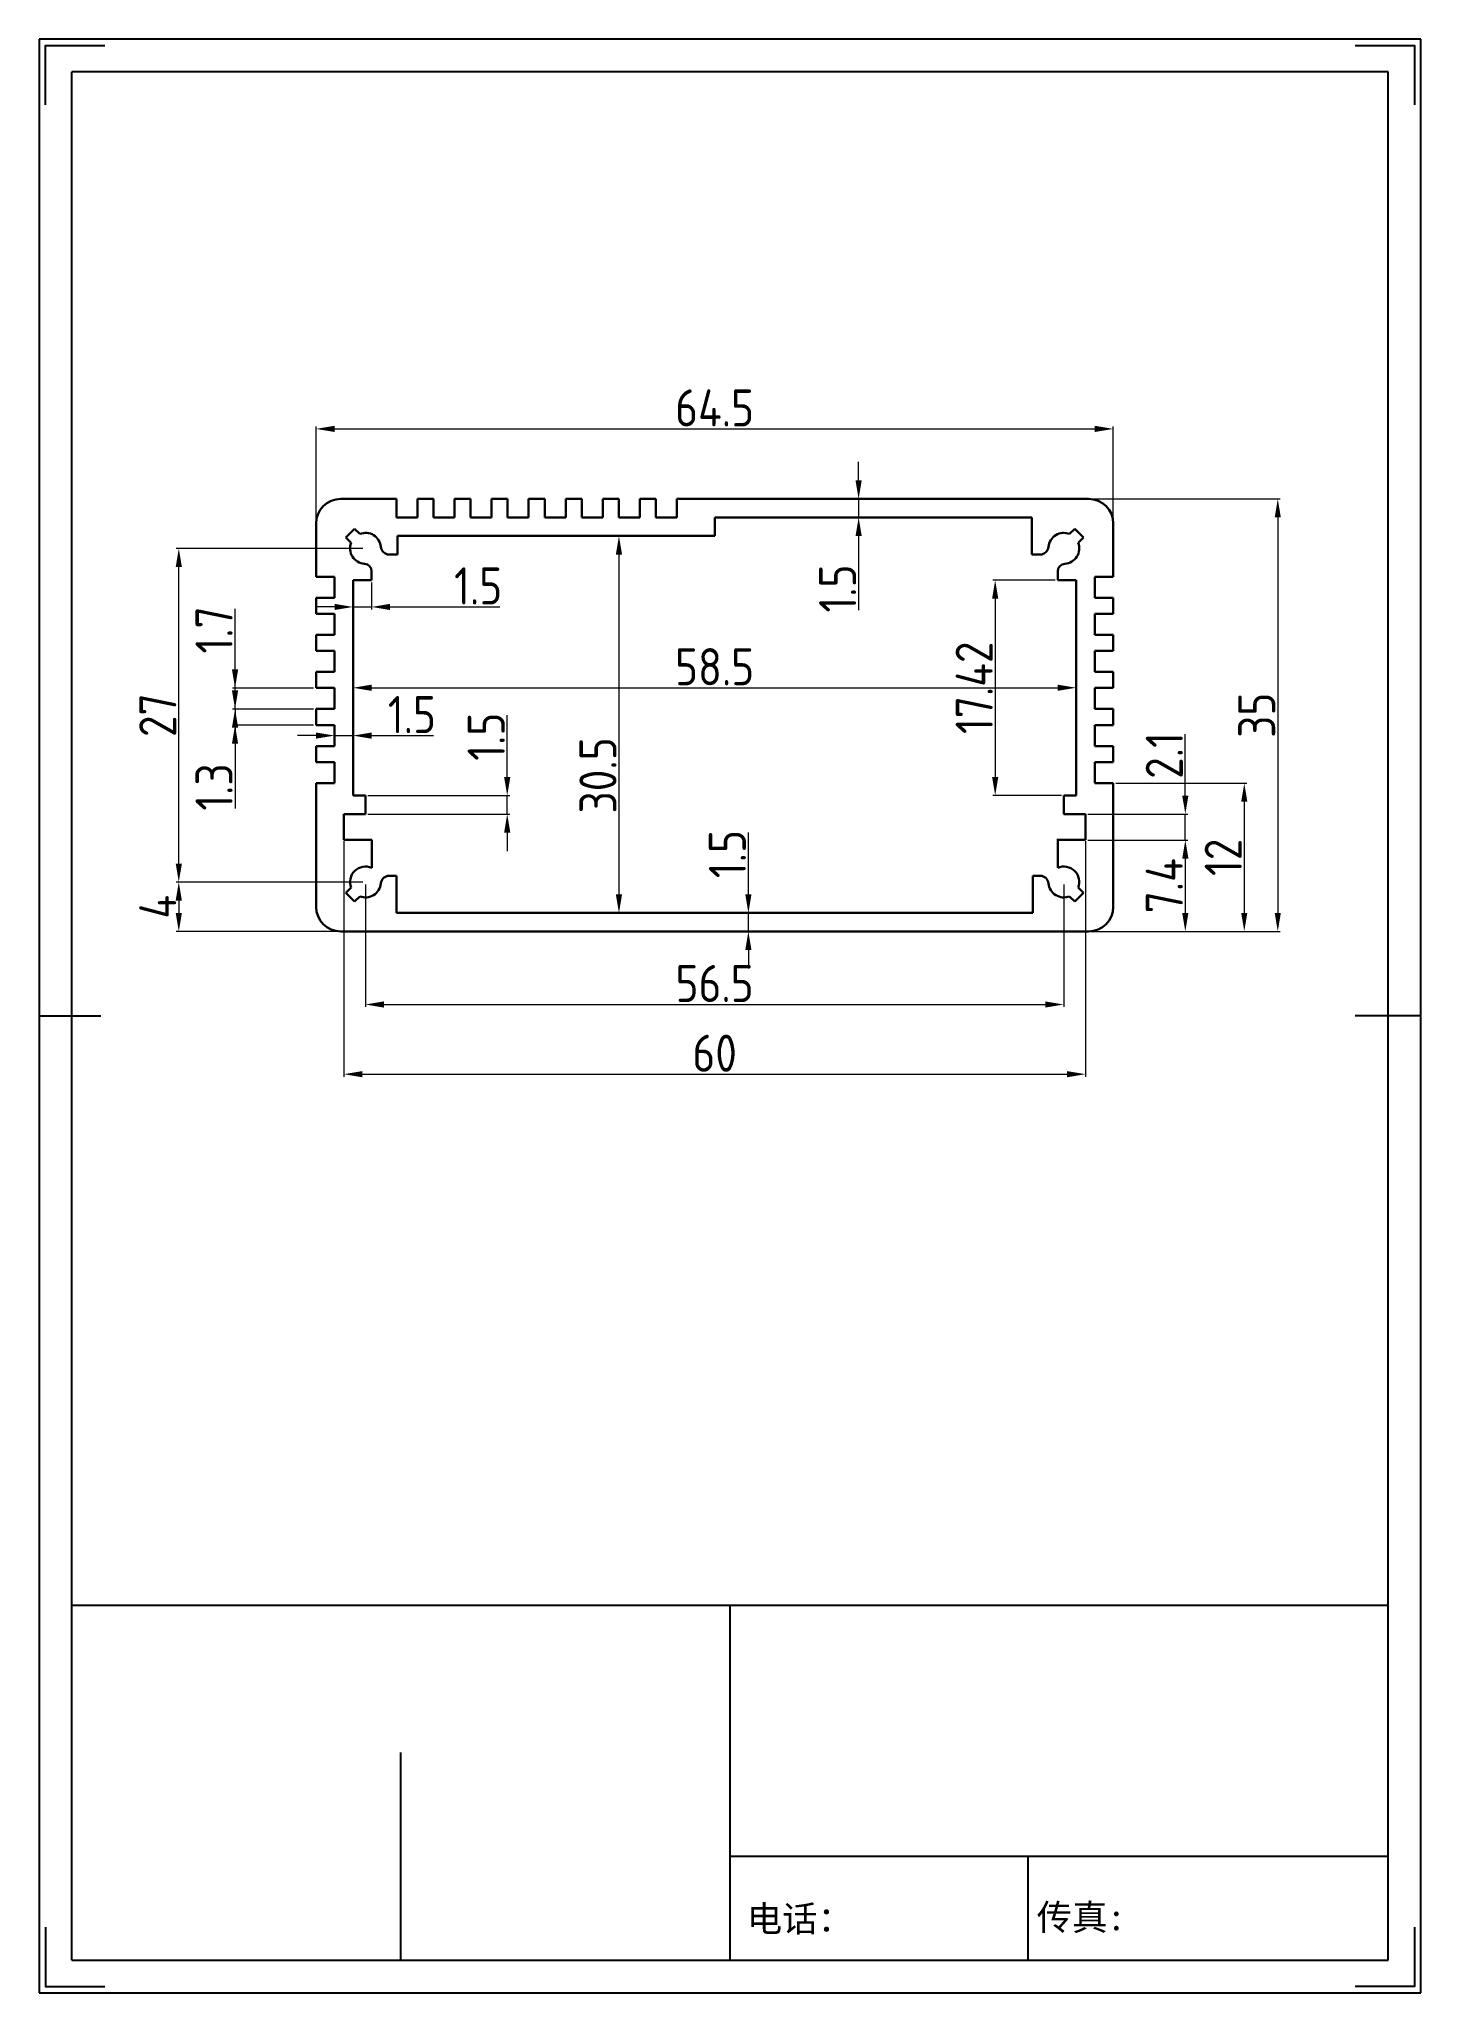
# Model space of a CAD drawing. Header units: millimetres. Extents: x 287 to 399, y -224 to -66.
import ezdxf
from ezdxf.lldxf.tags import DXFTag

# ---------------------------------------------------------------- set-up
doc = ezdxf.new("R2010")
doc.units = ezdxf.units.MM
doc.layers.add('绘图层', color=7, linetype='Continuous', lineweight=30)
doc.styles.add('工程字', font='gbenor.shx', dxfattribs={"bigfont": 'gbcbig.shx'})
tags = doc.linetypes.add('CENTER', pattern=[47.5, 22, -8.5, 8.5, -8.5]).pattern_tags.tags
tags[10:11] = [DXFTag(74, 4), DXFTag(75, 0), DXFTag(340, '0'), DXFTag(46, 1.0), DXFTag(50, 0.0), DXFTag(44, 0.0), DXFTag(45, 0.0)]
tags[8:9] = [DXFTag(74, 4), DXFTag(75, 0), DXFTag(340, '0'), DXFTag(46, 1.0), DXFTag(50, 0.0), DXFTag(44, 0.0), DXFTag(45, 0.0)]
tags[6:7] = [DXFTag(74, 4), DXFTag(75, 0), DXFTag(340, '0'), DXFTag(46, 1.0), DXFTag(50, 0.0), DXFTag(44, 0.0), DXFTag(45, 0.0)]
tags[4:5] = [DXFTag(74, 4), DXFTag(75, 0), DXFTag(340, '0'), DXFTag(46, 1.0), DXFTag(50, 0.0), DXFTag(44, 0.0), DXFTag(45, 0.0)]
doc.dimstyles.new('GB-35', dxfattribs={"dimtxt": 3, "dimasz": 1.5, "dimexe": 0.2, "dimexo": 0.2, "dimgap": 0.2, "dimtad": 1, "dimdsep": 46, "dimtxsty": '工程字', "dimcen": 1.5, "dimclrd": 1, "dimclre": 1, "dimadec": 0, "dimazin": 2, "dimtfac": 0.7, "dimtmove": 0, "dimatfit": 3, "dimfxl": 0, "dimtzin": 0, "dimlwd": 9, "dimlwe": 9, "dimarcsym": 0})

# ---------------------------------------------------------------- blocks, each defined once
blk = doc.blocks.new('*D1')
at = {"layer": 'Defpoints', "color": 0}
for p in [(373.71, -97.62), (309.21, -105.29), (373.71, -105.29)]:
    blk.add_point(p, dxfattribs=at)
at = {"layer": '绘图层', "color": 1, "lineweight": 9}
for p, q in [((309.21, -105.09), (309.21, -97.42)), ((310.71, -97.62), (372.21, -97.62)), ((373.71, -105.09), (373.71, -97.42))]:
    blk.add_line(p, q, dxfattribs=at)
at = {"layer": '绘图层', "color": 1}
for points in [[(310.71, -97.37), (310.71, -97.87), (309.21, -97.62)], [(372.21, -97.37), (372.21, -97.87), (373.71, -97.62)]]:
    blk.add_solid(points, dxfattribs=at)
at = {"layer": '绘图层', "color": 0, "insert": (341.46, -95.92), "char_height": 3, "attachment_point": 5, "style": '工程字'}
blk.add_mtext('64.5', dxfattribs=at)
blk = doc.blocks.new('*D2')
at = {"layer": 'Defpoints', "color": 0}
for p in [(371.71, -103.29), (371.71, -138.29), (387.02, -138.29)]:
    blk.add_point(p, dxfattribs=at)
at = {"layer": '绘图层', "color": 1, "lineweight": 9}
for p, q in [((371.91, -103.29), (387.22, -103.29)), ((387.02, -104.79), (387.02, -136.79)), ((371.91, -138.29), (387.22, -138.29))]:
    blk.add_line(p, q, dxfattribs=at)
at = {"layer": '绘图层', "color": 1}
for points in [[(386.77, -104.79), (387.27, -104.79), (387.02, -103.29)], [(386.77, -136.79), (387.27, -136.79), (387.02, -138.29)]]:
    blk.add_solid(points, dxfattribs=at)
at = {"layer": '绘图层', "color": 0, "insert": (385.32, -120.79), "char_height": 3, "attachment_point": 5, "rotation": 90, "style": '工程字'}
blk.add_mtext('35', dxfattribs=at)
blk = doc.blocks.new('*D3')
at = {"layer": 'Defpoints', "color": 0}
for p in [(373.71, -126.29), (371.91, -138.29), (384.31, -138.29)]:
    blk.add_point(p, dxfattribs=at)
at = {"layer": '绘图层', "color": 1, "lineweight": 9}
for p, q in [((373.91, -126.29), (384.51, -126.29)), ((384.31, -127.79), (384.31, -136.79)), ((372.11, -138.29), (384.51, -138.29))]:
    blk.add_line(p, q, dxfattribs=at)
at = {"layer": '绘图层', "color": 1}
for points in [[(384.06, -127.79), (384.56, -127.79), (384.31, -126.29)], [(384.06, -136.79), (384.56, -136.79), (384.31, -138.29)]]:
    blk.add_solid(points, dxfattribs=at)
at = {"layer": '绘图层', "color": 0, "insert": (382.61, -132.29), "char_height": 3, "attachment_point": 5, "rotation": 90, "style": '工程字'}
blk.add_mtext('12', dxfattribs=at)
blk = doc.blocks.new('*D4')
at = {"layer": 'Defpoints', "color": 0}
for p in [(371.46, -130.89), (371.71, -138.29), (379.54, -138.29)]:
    blk.add_point(p, dxfattribs=at)
at = {"layer": '绘图层', "color": 1, "lineweight": 9}
for p, q in [((371.66, -130.89), (379.74, -130.89)), ((379.54, -132.39), (379.54, -136.79)), ((371.91, -138.29), (379.74, -138.29))]:
    blk.add_line(p, q, dxfattribs=at)
at = {"layer": '绘图层', "color": 1}
for points in [[(379.29, -132.39), (379.79, -132.39), (379.54, -130.89)], [(379.29, -136.79), (379.79, -136.79), (379.54, -138.29)]]:
    blk.add_solid(points, dxfattribs=at)
at = {"layer": '绘图层', "color": 0, "insert": (377.84, -134.59), "char_height": 3, "attachment_point": 5, "rotation": 90, "style": '工程字'}
blk.add_mtext('7.4', dxfattribs=at)
blk = doc.blocks.new('*D5')
at = {"layer": 'Defpoints', "color": 0}
for p in [(371.46, -128.79), (379.54, -128.79), (371.46, -130.89)]:
    blk.add_point(p, dxfattribs=at)
at = {"layer": '绘图层', "color": 1, "lineweight": 9}
for p, q in [((379.54, -127.29), (379.54, -122.32)), ((371.66, -128.79), (379.74, -128.79)), ((379.54, -130.89), (379.54, -128.79)), ((371.66, -130.89), (379.74, -130.89)), ((379.54, -132.39), (379.54, -133.89))]:
    blk.add_line(p, q, dxfattribs=at)
at = {"layer": '绘图层', "color": 1}
for points in [[(379.29, -127.29), (379.79, -127.29), (379.54, -128.79)], [(379.29, -132.39), (379.79, -132.39), (379.54, -130.89)]]:
    blk.add_solid(points, dxfattribs=at)
at = {"layer": '绘图层', "color": 0, "insert": (377.84, -124.05), "char_height": 3, "attachment_point": 5, "rotation": 90, "style": '工程字'}
blk.add_mtext('2.1', dxfattribs=at)
blk = doc.blocks.new('*D6')
at = {"layer": 'Defpoints', "color": 0}
for p in [(313.21, -134.29), (369.71, -134.29), (369.71, -144.2)]:
    blk.add_point(p, dxfattribs=at)
at = {"layer": '绘图层', "color": 1, "lineweight": 9}
for p, q in [((313.21, -134.49), (313.21, -144.4)), ((369.71, -134.49), (369.71, -144.4)), ((314.71, -144.2), (368.21, -144.2))]:
    blk.add_line(p, q, dxfattribs=at)
at = {"layer": '绘图层', "color": 1}
for points in [[(314.71, -143.95), (314.71, -144.45), (313.21, -144.2)], [(368.21, -143.95), (368.21, -144.45), (369.71, -144.2)]]:
    blk.add_solid(points, dxfattribs=at)
at = {"layer": '绘图层', "color": 0, "insert": (341.46, -142.5), "char_height": 3, "attachment_point": 5, "style": '工程字'}
blk.add_mtext('56.5', dxfattribs=at)
blk = doc.blocks.new('*D7')
at = {"layer": 'Defpoints', "color": 0}
for p in [(311.46, -130.79), (371.46, -130.79), (371.46, -149.84)]:
    blk.add_point(p, dxfattribs=at)
at = {"layer": '绘图层', "color": 1, "lineweight": 9}
for p, q in [((311.46, -130.99), (311.46, -150.04)), ((371.46, -130.99), (371.46, -150.04)), ((312.96, -149.84), (369.96, -149.84))]:
    blk.add_line(p, q, dxfattribs=at)
at = {"layer": '绘图层', "color": 1}
for points in [[(312.96, -149.59), (312.96, -150.09), (311.46, -149.84)], [(369.96, -149.59), (369.96, -150.09), (371.46, -149.84)]]:
    blk.add_solid(points, dxfattribs=at)
at = {"layer": '绘图层', "color": 0, "insert": (341.46, -148.14), "char_height": 3, "attachment_point": 5, "style": '工程字'}
blk.add_mtext('60', dxfattribs=at)
blk = doc.blocks.new('*D8')
at = {"layer": 'Defpoints', "color": 0}
for p in [(298.11, -107.29), (313.21, -107.29), (313.21, -134.29)]:
    blk.add_point(p, dxfattribs=at)
at = {"layer": '绘图层', "color": 1, "lineweight": 9}
for p, q in [((313.01, -107.29), (297.91, -107.29)), ((298.11, -132.79), (298.11, -108.79)), ((313.01, -134.29), (297.91, -134.29))]:
    blk.add_line(p, q, dxfattribs=at)
at = {"layer": '绘图层', "color": 1}
for points in [[(297.86, -108.79), (298.36, -108.79), (298.11, -107.29)], [(297.86, -132.79), (298.36, -132.79), (298.11, -134.29)]]:
    blk.add_solid(points, dxfattribs=at)
at = {"layer": '绘图层', "color": 0, "insert": (296.41, -120.79), "char_height": 3, "attachment_point": 5, "rotation": 90, "style": '工程字'}
blk.add_mtext('27', dxfattribs=at)
blk = doc.blocks.new('*D9')
at = {"layer": 'Defpoints', "color": 0}
for p in [(313.21, -134.29), (298.11, -138.29), (311.46, -138.29)]:
    blk.add_point(p, dxfattribs=at)
at = {"layer": '绘图层', "color": 1, "lineweight": 9}
for p, q in [((313.01, -134.29), (297.91, -134.29)), ((298.11, -135.79), (298.11, -136.79)), ((311.26, -138.29), (297.91, -138.29))]:
    blk.add_line(p, q, dxfattribs=at)
at = {"layer": '绘图层', "color": 1}
for points in [[(297.86, -135.79), (298.36, -135.79), (298.11, -134.29)], [(297.86, -136.79), (298.36, -136.79), (298.11, -138.29)]]:
    blk.add_solid(points, dxfattribs=at)
at = {"layer": '绘图层', "color": 0, "insert": (296.41, -136.29), "char_height": 3, "attachment_point": 5, "rotation": 90, "style": '工程字'}
blk.add_mtext('4', dxfattribs=at)
blk = doc.blocks.new('*D10')
at = {"layer": 'Defpoints', "color": 0}
for p in [(353.11, -103.29), (354.29, -103.29), (354.29, -104.79)]:
    blk.add_point(p, dxfattribs=at)
at = {"layer": '绘图层', "color": 1, "lineweight": 9}
for p, q in [((353.11, -101.79), (353.11, -100.29)), ((354.09, -103.29), (352.91, -103.29)), ((353.11, -103.29), (353.11, -104.79)), ((354.09, -104.79), (352.91, -104.79)), ((353.11, -106.29), (353.11, -112.29))]:
    blk.add_line(p, q, dxfattribs=at)
at = {"layer": '绘图层', "color": 1}
for points in [[(352.86, -101.79), (353.36, -101.79), (353.11, -103.29)], [(352.86, -106.29), (353.36, -106.29), (353.11, -104.79)]]:
    blk.add_solid(points, dxfattribs=at)
at = {"layer": '绘图层', "color": 0, "insert": (351.41, -110.54), "char_height": 3, "attachment_point": 5, "rotation": 90, "style": '工程字'}
blk.add_mtext('1.5', dxfattribs=at)
blk = doc.blocks.new('*D11')
at = {"layer": 'Defpoints', "color": 0}
for p in [(341.46, -136.79), (344.19, -136.79), (341.46, -138.29)]:
    blk.add_point(p, dxfattribs=at)
at = {"layer": '绘图层', "color": 1, "lineweight": 9}
for p, q in [((344.19, -135.29), (344.19, -130.28)), ((341.66, -136.79), (344.39, -136.79)), ((344.19, -138.29), (344.19, -136.79)), ((341.66, -138.29), (344.39, -138.29)), ((344.19, -139.79), (344.19, -141.29))]:
    blk.add_line(p, q, dxfattribs=at)
at = {"layer": '绘图层', "color": 1}
for points in [[(343.94, -135.29), (344.44, -135.29), (344.19, -136.79)], [(343.94, -139.79), (344.44, -139.79), (344.19, -138.29)]]:
    blk.add_solid(points, dxfattribs=at)
at = {"layer": '绘图层', "color": 0, "insert": (342.49, -132.03), "char_height": 3, "attachment_point": 5, "rotation": 90, "style": '工程字'}
blk.add_mtext('1.5', dxfattribs=at)
blk = doc.blocks.new('*D12')
at = {"layer": 'Defpoints', "color": 0}
for p in [(302.66, -120.29), (309.21, -120.29), (309.21, -121.59)]:
    blk.add_point(p, dxfattribs=at)
at = {"layer": '绘图层', "color": 1, "lineweight": 9}
for p, q in [((302.66, -118.79), (302.66, -117.29)), ((309.01, -120.29), (302.46, -120.29)), ((309.01, -121.59), (302.46, -121.59)), ((302.66, -120.29), (302.66, -121.59)), ((302.66, -123.09), (302.66, -128.35))]:
    blk.add_line(p, q, dxfattribs=at)
at = {"layer": '绘图层', "color": 1}
for points in [[(302.41, -118.79), (302.91, -118.79), (302.66, -120.29)], [(302.41, -123.09), (302.91, -123.09), (302.66, -121.59)]]:
    blk.add_solid(points, dxfattribs=at)
at = {"layer": '绘图层', "color": 0, "insert": (300.96, -126.6), "char_height": 3, "attachment_point": 5, "rotation": 90, "style": '工程字'}
blk.add_mtext('1.3', dxfattribs=at)
blk = doc.blocks.new('*D13')
at = {"layer": 'Defpoints', "color": 0}
for p in [(302.66, -118.59), (309.21, -118.59), (309.21, -120.29)]:
    blk.add_point(p, dxfattribs=at)
at = {"layer": '绘图层', "color": 1, "lineweight": 9}
for p, q in [((302.66, -117.09), (302.66, -112.19)), ((309.01, -118.59), (302.46, -118.59)), ((302.66, -120.29), (302.66, -118.59)), ((309.01, -120.29), (302.46, -120.29)), ((302.66, -121.79), (302.66, -123.29))]:
    blk.add_line(p, q, dxfattribs=at)
at = {"layer": '绘图层', "color": 1}
for points in [[(302.41, -117.09), (302.91, -117.09), (302.66, -118.59)], [(302.41, -121.79), (302.91, -121.79), (302.66, -120.29)]]:
    blk.add_solid(points, dxfattribs=at)
at = {"layer": '绘图层', "color": 0, "insert": (300.96, -113.89), "char_height": 3, "attachment_point": 5, "rotation": 90, "style": '工程字'}
blk.add_mtext('1.7', dxfattribs=at)
blk = doc.blocks.new('*D14')
at = {"layer": 'Defpoints', "color": 0}
for p in [(310.71, -122.44), (312.21, -122.44), (312.21, -122.44)]:
    blk.add_point(p, dxfattribs=at)
at = {"layer": '绘图层', "color": 1, "lineweight": 9}
for p, q in [((309.21, -122.44), (307.71, -122.44)), ((310.71, -122.44), (312.21, -122.44)), ((313.71, -122.44), (318.72, -122.44))]:
    blk.add_line(p, q, dxfattribs=at)
at = {"layer": '绘图层', "color": 1}
for points in [[(309.21, -122.19), (309.21, -122.69), (310.71, -122.44)], [(313.71, -122.19), (313.71, -122.69), (312.21, -122.44)]]:
    blk.add_solid(points, dxfattribs=at)
at = {"layer": '绘图层', "color": 0, "insert": (316.97, -120.74), "char_height": 3, "attachment_point": 5, "style": '工程字'}
blk.add_mtext('1.5', dxfattribs=at)
blk = doc.blocks.new('*D15')
at = {"layer": 'Defpoints', "color": 0}
for p in [(313.21, -127.29), (324.68, -127.29), (313.21, -128.79)]:
    blk.add_point(p, dxfattribs=at)
at = {"layer": '绘图层', "color": 1, "lineweight": 9}
for p, q in [((324.68, -125.79), (324.68, -120.78)), ((313.41, -127.29), (324.88, -127.29)), ((324.68, -128.79), (324.68, -127.29)), ((313.41, -128.79), (324.88, -128.79)), ((324.68, -130.29), (324.68, -131.79))]:
    blk.add_line(p, q, dxfattribs=at)
at = {"layer": '绘图层', "color": 1}
for points in [[(324.43, -125.79), (324.93, -125.79), (324.68, -127.29)], [(324.43, -130.29), (324.93, -130.29), (324.68, -128.79)]]:
    blk.add_solid(points, dxfattribs=at)
at = {"layer": '绘图层', "color": 0, "insert": (322.98, -122.53), "char_height": 3, "attachment_point": 5, "rotation": 90, "style": '工程字'}
blk.add_mtext('1.5', dxfattribs=at)
blk = doc.blocks.new('*D16')
at = {"layer": 'Defpoints', "color": 0}
for p in [(313.71, -109.86), (312.21, -112.03), (312.21, -112.03)]:
    blk.add_point(p, dxfattribs=at)
at = {"layer": '绘图层', "color": 1, "lineweight": 9}
for p, q in [((313.71, -110.06), (313.71, -112.23)), ((310.71, -112.03), (309.21, -112.03)), ((312.21, -112.03), (313.71, -112.03)), ((315.21, -112.03), (324.08, -112.03))]:
    blk.add_line(p, q, dxfattribs=at)
at = {"layer": '绘图层', "color": 1}
for points in [[(310.71, -111.78), (310.71, -112.28), (312.21, -112.03)], [(315.21, -111.78), (315.21, -112.28), (313.71, -112.03)]]:
    blk.add_solid(points, dxfattribs=at)
at = {"layer": '绘图层', "color": 0, "insert": (322.33, -110.33), "char_height": 3, "attachment_point": 5, "style": '工程字'}
blk.add_mtext('1.5', dxfattribs=at)
blk = doc.blocks.new('*D17')
at = {"layer": 'Defpoints', "color": 0}
for p in [(369.22, -109.86), (364.16, -127.29), (369.71, -127.29)]:
    blk.add_point(p, dxfattribs=at)
at = {"layer": '绘图层', "color": 1, "lineweight": 9}
for p, q in [((369.02, -109.86), (363.96, -109.86)), ((364.16, -111.36), (364.16, -125.79)), ((369.51, -127.29), (363.96, -127.29))]:
    blk.add_line(p, q, dxfattribs=at)
at = {"layer": '绘图层', "color": 1}
for points in [[(363.91, -111.36), (364.41, -111.36), (364.16, -109.86)], [(363.91, -125.79), (364.41, -125.79), (364.16, -127.29)]]:
    blk.add_solid(points, dxfattribs=at)
at = {"layer": '绘图层', "color": 0, "insert": (362.46, -118.57), "char_height": 3, "attachment_point": 5, "rotation": 90, "style": '工程字'}
blk.add_mtext('17.42', dxfattribs=at)
blk = doc.blocks.new('*D18')
at = {"layer": 'Defpoints', "color": 0}
for p in [(312.21, -118.57), (370.71, -118.57), (370.71, -118.57)]:
    blk.add_point(p, dxfattribs=at)
at = {"layer": '绘图层', "color": 1, "lineweight": 9}
blk.add_line((313.71, -118.57), (369.21, -118.57), dxfattribs=at)
at = {"layer": '绘图层', "color": 1}
for points in [[(313.71, -118.32), (313.71, -118.82), (312.21, -118.57)], [(369.21, -118.32), (369.21, -118.82), (370.71, -118.57)]]:
    blk.add_solid(points, dxfattribs=at)
at = {"layer": '绘图层', "color": 0, "insert": (341.46, -116.87), "char_height": 3, "attachment_point": 5, "style": '工程字'}
blk.add_mtext('58.5', dxfattribs=at)
blk = doc.blocks.new('*D19')
at = {"layer": 'Defpoints', "color": 0}
for p in [(341.46, -106.29), (333.72, -136.79), (341.46, -136.79)]:
    blk.add_point(p, dxfattribs=at)
at = {"layer": '绘图层', "color": 1, "lineweight": 9}
for p, q in [((341.26, -106.29), (333.52, -106.29)), ((333.72, -107.79), (333.72, -135.29)), ((341.26, -136.79), (333.52, -136.79))]:
    blk.add_line(p, q, dxfattribs=at)
at = {"layer": '绘图层', "color": 1}
for points in [[(333.47, -107.79), (333.97, -107.79), (333.72, -106.29)], [(333.47, -135.29), (333.97, -135.29), (333.72, -136.79)]]:
    blk.add_solid(points, dxfattribs=at)
at = {"layer": '绘图层', "color": 0, "insert": (332.02, -125.66), "char_height": 3, "attachment_point": 5, "rotation": 90, "style": '工程字'}
blk.add_mtext('30.5', dxfattribs=at)

msp = doc.modelspace()

# ---------------------------------------------------------------- linework, layer by layer
for p, q in [((398.6, -66.076), (286.807, -66.076)), ((286.807, -66.076), (286.807, -224.184)), ((398.6, -224.184), (398.6, -66.076)), ((395.939, -68.738), (289.469, -68.738)), ((289.469, -221.523), (289.469, -68.738)), ((395.939, -221.523), (395.939, -68.738)), ((286.807, -145.13), (291.794, -145.13)), ((289.469, -192.798), (395.939, -192.798)), ((366.786, -213.123), (366.786, -221.523)), ((289.469, -221.523), (395.939, -221.523)), ((300.116, -221.523), (395.939, -221.523)), ((286.807, -224.184), (398.6, -224.184))]:
    msp.add_line(p, q)
at = {"ltscale": 40.0485}
msp.add_line((342.704, -221.523), (342.704, -192.798), dxfattribs=at)
at = {"linetype": 'CENTER', "ltscale": 12.63858}
msp.add_line((342.704, -221.523), (342.704, -192.798), dxfattribs=at)
at = {"ltscale": 20.02425}
msp.add_line((316.086, -221.523), (316.086, -204.723), dxfattribs=at)
at = {"ltscale": 80.096999}
msp.add_line((342.704, -213.123), (395.939, -213.123), dxfattribs=at)
at = {"flags": 128}
for points in [[(287.339, -71.4), (287.339, -66.609), (292.13, -66.609)], [(393.277, -66.609), (398.068, -66.609), (398.068, -71.4)], [(393.277, -66.609), (398.068, -66.609), (398.068, -71.4)], [(287.339, -218.861), (287.339, -223.652), (292.13, -223.652)], [(398.068, -218.861), (398.068, -223.652), (393.277, -223.652)]]:
    msp.add_lwpolyline(points, dxfattribs=at)
msp.add_lwpolyline([(398.6, -145.13), (393.277, -145.13)])
at = {"layer": '绘图层', "color": 7, "linetype": 'Continuous'}
for p, q in [((315.715, -103.286), (311.215, -103.286)), ((315.715, -104.786), (315.715, -103.286)), ((318.715, -103.286), (317.415, -103.286)), ((317.415, -103.286), (317.415, -104.786)), ((318.715, -104.786), (318.715, -103.286)), ((321.715, -103.286), (320.415, -103.286)), ((320.415, -103.286), (320.415, -104.786)), ((321.715, -104.786), (321.715, -103.286)), ((324.715, -103.286), (323.415, -103.286)), ((323.415, -103.286), (323.415, -104.786)), ((324.715, -104.786), (324.715, -103.286)), ((327.715, -103.286), (326.415, -103.286)), ((326.415, -103.286), (326.415, -104.786)), ((327.715, -104.786), (327.715, -103.286)), ((330.715, -103.286), (329.415, -103.286)), ((329.415, -103.286), (329.415, -104.786)), ((330.715, -104.786), (330.715, -103.286)), ((333.715, -103.286), (332.415, -103.286)), ((332.415, -103.286), (332.415, -104.786)), ((333.715, -104.786), (333.715, -103.286)), ((336.715, -103.286), (335.415, -103.286)), ((335.415, -103.286), (335.415, -104.786)), ((336.715, -104.786), (336.715, -103.286)), ((371.715, -103.286), (338.415, -103.286)), ((338.415, -103.286), (338.415, -104.786)), ((309.215, -105.286), (309.215, -109.586)), ((312.331, -105.695), (311.624, -106.402)), ((312.758, -106.122), (312.331, -105.695)), ((317.415, -104.786), (315.715, -104.786)), ((320.415, -104.786), (318.715, -104.786)), ((323.415, -104.786), (321.715, -104.786)), ((326.415, -104.786), (324.715, -104.786)), ((329.415, -104.786), (327.715, -104.786)), ((332.415, -104.786), (330.715, -104.786)), ((335.415, -104.786), (333.715, -104.786)), ((338.415, -104.786), (336.715, -104.786)), ((341.465, -104.786), (341.465, -106.286)), ((367.115, -104.786), (341.465, -104.786)), ((367.115, -107.786), (367.115, -104.786)), ((370.599, -105.695), (370.171, -106.122)), ((371.306, -106.402), (370.599, -105.695)), ((373.715, -109.586), (373.715, -105.286)), ((311.624, -106.402), (312.051, -106.829)), ((315.815, -106.286), (315.815, -107.786)), ((341.465, -106.286), (315.815, -106.286)), ((370.879, -106.829), (371.306, -106.402)), ((315.815, -107.786), (315.136, -107.786)), ((367.794, -107.786), (367.115, -107.786)), ((309.215, -109.586), (310.715, -109.586)), ((313.712, -109.862), (312.215, -109.862)), ((313.712, -109.148), (313.712, -109.862)), ((369.217, -109.862), (369.217, -109.148)), ((370.715, -109.862), (369.217, -109.862)), ((372.215, -109.586), (373.715, -109.586)), ((310.715, -111.286), (309.215, -111.286)), ((309.215, -111.286), (309.215, -112.586)), ((373.715, -111.286), (372.215, -111.286)), ((373.715, -112.586), (373.715, -111.286)), ((309.215, -112.586), (310.715, -112.586)), ((372.215, -112.586), (373.715, -112.586)), ((310.715, -114.286), (309.215, -114.286)), ((309.215, -114.286), (309.215, -115.586)), ((373.715, -114.286), (372.215, -114.286)), ((373.715, -115.586), (373.715, -114.286)), ((309.215, -115.586), (310.715, -115.586)), ((372.215, -115.586), (373.715, -115.586)), ((310.715, -117.286), (309.215, -117.286)), ((309.215, -117.286), (309.215, -118.586)), ((373.715, -117.286), (372.215, -117.286)), ((373.715, -118.586), (373.715, -117.286)), ((309.215, -118.586), (310.715, -118.586)), ((372.215, -118.586), (373.715, -118.586)), ((310.715, -120.286), (309.215, -120.286)), ((309.215, -120.286), (309.215, -121.586)), ((309.215, -121.586), (310.715, -121.586)), ((373.715, -120.286), (372.215, -120.286)), ((372.215, -121.586), (373.715, -121.586)), ((373.715, -121.586), (373.715, -120.286)), ((310.715, -123.286), (309.215, -123.286)), ((309.215, -123.286), (309.215, -124.586)), ((373.715, -123.286), (372.215, -123.286)), ((373.715, -124.586), (373.715, -123.286)), ((309.215, -124.586), (310.715, -124.586)), ((372.215, -124.586), (373.715, -124.586)), ((310.715, -126.286), (309.215, -126.286)), ((309.215, -126.286), (309.215, -136.286)), ((373.715, -126.286), (372.215, -126.286)), ((373.715, -136.286), (373.715, -126.286)), ((313.215, -127.286), (312.215, -127.286)), ((369.715, -128.786), (369.715, -127.286)), ((369.715, -127.286), (370.715, -127.286)), ((311.465, -128.786), (311.465, -130.886)), ((313.215, -128.786), (311.465, -128.786)), ((371.465, -128.786), (369.715, -128.786)), ((371.465, -130.886), (371.465, -128.786)), ((311.465, -130.886), (313.715, -130.886)), ((313.715, -130.886), (313.715, -133.14)), ((369.215, -133.14), (369.215, -130.786)), ((369.215, -130.886), (371.465, -130.886)), ((315.136, -133.786), (315.715, -133.786)), ((315.715, -133.786), (315.715, -136.786)), ((367.215, -133.786), (367.794, -133.786)), ((367.215, -136.786), (367.215, -133.786)), ((312.051, -134.743), (311.624, -135.17)), ((311.624, -135.17), (312.331, -135.877)), ((312.331, -135.877), (312.758, -135.45)), ((370.171, -135.45), (370.599, -135.877)), ((370.599, -135.877), (371.306, -135.17)), ((371.306, -135.17), (370.879, -134.743)), ((315.715, -136.786), (367.215, -136.786)), ((311.215, -138.286), (371.715, -138.286))]:
    msp.add_line(p, q, dxfattribs=at)
at = {"layer": '绘图层'}
for p, q in [((310.715, -109.586), (310.715, -111.286)), ((312.215, -109.862), (312.215, -127.286)), ((370.715, -109.862), (370.715, -127.286)), ((372.215, -109.586), (372.215, -111.286)), ((310.715, -112.586), (310.715, -114.286)), ((372.215, -112.586), (372.215, -114.286)), ((310.715, -115.586), (310.715, -117.286)), ((372.215, -115.586), (372.215, -117.286)), ((310.715, -118.586), (310.715, -120.286)), ((372.215, -118.586), (372.215, -120.286)), ((310.715, -121.586), (310.715, -123.286)), ((372.215, -121.586), (372.215, -123.286)), ((310.715, -124.586), (310.715, -126.286)), ((372.215, -124.586), (372.215, -126.286)), ((313.215, -127.286), (313.215, -128.786))]:
    msp.add_line(p, q, dxfattribs=at)
at = {"layer": '绘图层', "color": 7, "linetype": 'Continuous'}
for centre, radius, start, end in [((311.215, -105.286), 2, 90, 180), ((371.715, -105.286), 2, 0, 90), ((313.215, -107.286), 1.25, 158.57818, 266.36912), ((313.215, -107.286), 1.25, 5.32895, 111.42182), ((315.136, -107.107), 0.679, 185.32895, 270), ((367.794, -107.107), 0.679, 270, 354.67105), ((369.715, -107.286), 1.25, 68.57818, 174.67105), ((369.715, -107.286), 1.25, 273.63088, 21.42182), ((313.097, -109.148), 0.616, 0, 86.36912), ((369.833, -109.148), 0.616, 93.63088, 180), ((313.215, -134.286), 1.25, 66.42182, 201.42182), ((315.136, -134.465), 0.679, 90, 174.67105), ((367.794, -134.465), 0.679, 5.32895, 90), ((369.715, -134.286), 1.25, 338.57818, 113.57818), ((313.215, -134.286), 1.25, 248.57818, 354.67105), ((369.715, -134.286), 1.25, 185.32895, 291.42182), ((311.215, -136.286), 2, 180, 270), ((371.715, -136.286), 2, 270, 0)]:
    msp.add_arc(centre, radius, start, end, dxfattribs=at)

# ---------------------------------------------------------------- texts
at = {"char_height": 2.1, "attachment_point": 1}
for s, insert, width in [('{\\fSimSun|b0|i0|c134|p2;电话：}', (344.063, -217.132), 26.6175), ('{\\fSimSun|b0|i0|c134|p2;传真:}', (367.516, -217.009), 28.90412)]:
    msp.add_mtext(s, dxfattribs=dict(at, insert=insert, width=width))

# ---------------------------------------------------------------- dimensions: what is measured, and where the dimension line sits
at = {"layer": '绘图层'}
for base, p1, p2, picture, middle in [((373.715, -97.621), (309.215, -105.286), (373.715, -105.286), '*D1', (341.465, -97.621)), ((312.212, -112.032), (313.712, -109.862), (312.212, -112.032), '*D16', (322.33, -112.032))]:
    dim = msp.add_linear_dim(base=base, p1=p1, p2=p2, dimstyle='GB-35', dxfattribs=at)
    dim.commit()
    dim.dimension.update_dxf_attribs({"geometry": picture, "text_midpoint": middle, "dimtype": 160})
for base, p1, p2, picture, middle in [((353.115, -103.286), (354.29, -104.786), (354.29, -103.286), '*D10', (353.115, -110.541)), ((387.021, -138.286), (371.715, -103.286), (371.715, -138.286), '*D2', (387.021, -120.786)), ((333.715, -136.786), (341.465, -106.286), (341.465, -136.786), '*D19', (333.715, -125.665)), ((302.66, -120.286), (309.215, -121.586), (309.215, -120.286), '*D12', (302.66, -126.596)), ((384.308, -138.286), (373.715, -126.286), (371.915, -138.286), '*D3', (384.308, -132.286))]:
    dim = msp.add_linear_dim(base=base, p1=p1, p2=p2, angle=90, dimstyle='GB-35', dxfattribs=at)
    dim.commit()
    dim.dimension.update_dxf_attribs({"geometry": picture, "text_midpoint": middle, "dimtype": 160})
for base, p1, p2, picture, middle in [((298.113, -107.286), (313.215, -134.286), (313.215, -107.286), '*D8', (296.413, -120.786)), ((364.163, -127.286), (369.217, -109.862), (369.715, -127.286), '*D17', (362.463, -118.574)), ((302.66, -118.586), (309.215, -120.286), (309.215, -118.586), '*D13', (300.96, -113.886)), ((324.684, -127.286), (313.215, -128.786), (313.215, -127.286), '*D15', (322.984, -122.534)), ((379.54, -128.786), (371.465, -130.886), (371.465, -128.786), '*D5', (377.84, -124.054)), ((344.193, -136.786), (341.465, -138.286), (341.465, -136.786), '*D11', (342.493, -132.034)), ((379.54, -138.286), (371.465, -130.886), (371.715, -138.286), '*D4', (377.84, -134.586)), ((298.113, -138.286), (313.215, -134.286), (311.465, -138.286), '*D9', (296.413, -136.286))]:
    dim = msp.add_linear_dim(base=base, p1=p1, p2=p2, angle=90, dimstyle='GB-35', dxfattribs=at)
    dim.commit()
    dim.dimension.update_dxf_attribs({"geometry": picture, "text_midpoint": middle})
for base, p1, p2, picture, middle in [((370.715, -118.574), (312.215, -118.574), (370.715, -118.574), '*D18', (341.465, -116.874)), ((312.215, -122.436), (310.715, -122.436), (312.215, -122.436), '*D14', (316.967, -120.736)), ((371.465, -149.844), (311.465, -130.786), (371.465, -130.786), '*D7', (341.465, -148.144)), ((369.715, -144.204), (313.215, -134.286), (369.715, -134.286), '*D6', (341.465, -142.504))]:
    dim = msp.add_linear_dim(base=base, p1=p1, p2=p2, dimstyle='GB-35', dxfattribs=at)
    dim.commit()
    dim.dimension.update_dxf_attribs({"geometry": picture, "text_midpoint": middle})

doc.saveas('drawing.dxf')
